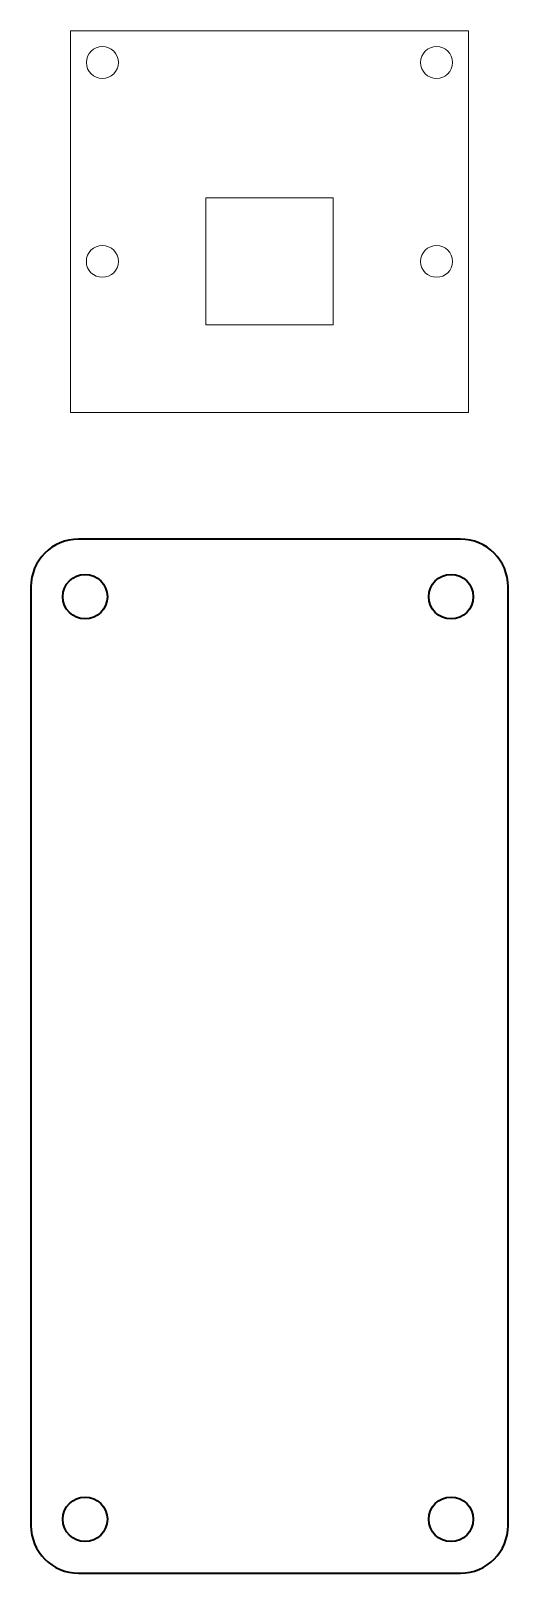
# Model space of a CAD drawing. Header units: millimetres. Extents: x 90 to 120, y -233.6 to -136.6.
import ezdxf

# ---------------------------------------------------------------- set-up
doc = ezdxf.new("R2010")
doc.units = ezdxf.units.MM
doc.header["$MEASUREMENT"] = 0
doc.layers.add('Layer 1', color=7, linetype='Continuous', lineweight=0)

msp = doc.modelspace()

# ---------------------------------------------------------------- linework, layer by layer
at = {"layer": 'Layer 1', "color": 7, "lineweight": 9}
for points in [[(104.995, -160.607), (92.504, -160.607), (92.504, -136.613), (117.504, -136.613), (117.504, -160.607)], [(104.995, -155.103), (101.008, -155.103), (101.008, -147.11), (109, -147.11), (109, -155.103)]]:
    msp.add_lwpolyline(points, close=True, dxfattribs=at)
at = {"layer": 'Layer 1', "color": 7, "lineweight": 0}
msp.add_circle((94.498, -138.607), 1.006, dxfattribs=at)
at = {"layer": 'Layer 1', "color": 7, "lineweight": 35}
for centre in [(93.415, -172.184), (116.413, -172.184), (93.415, -230.181), (116.413, -230.181)]:
    msp.add_circle(centre, 1.4, dxfattribs=at)
at = {"layer": 'Layer 1', "color": 7, "lineweight": 0}
for points in [[(115.51, -137.601), (116.075, -137.601), (116.498, -138.042), (116.498, -138.607), (116.498, -139.171), (116.075, -139.612), (115.51, -139.612), (114.945, -139.612), (114.504, -139.171), (114.504, -138.607), (114.504, -138.042), (114.945, -137.601), (115.51, -137.601)], [(94.498, -150.11), (95.062, -150.11), (95.503, -150.551), (95.503, -151.115), (95.503, -151.68), (95.062, -152.103), (94.498, -152.103), (93.933, -152.103), (93.492, -151.68), (93.492, -151.115), (93.492, -150.551), (93.933, -150.11), (94.498, -150.11)], [(115.51, -150.11), (116.075, -150.11), (116.498, -150.551), (116.498, -151.115), (116.498, -151.68), (116.075, -152.103), (115.51, -152.103), (114.945, -152.103), (114.504, -151.68), (114.504, -151.115), (114.504, -150.551), (114.945, -150.11), (115.51, -150.11)]]:
    msp.add_open_spline(points, degree=3, knots=[0, 0, 0, 0, 1, 1, 1, 2, 2, 2, 3, 3, 3, 4, 4, 4, 4], dxfattribs=at)
at = {"layer": 'Layer 1', "color": 7, "lineweight": 35}
msp.add_open_spline([(117.004, -233.565), (117.004, -233.565), (93.004, -233.565), (93.004, -233.565), (91.354, -233.565), (90.004, -232.215), (90.004, -230.565), (90.004, -230.565), (90.004, -171.565), (90.004, -171.565), (90.004, -169.915), (91.354, -168.565), (93.004, -168.565), (93.004, -168.565), (117.004, -168.565), (117.004, -168.565), (118.654, -168.565), (120.004, -169.915), (120.004, -171.565), (120.004, -171.565), (120.004, -230.565), (120.004, -230.565), (120.004, -232.215), (118.654, -233.565), (117.004, -233.565)], degree=3, knots=[0, 0, 0, 0, 1, 1, 1, 2, 2, 2, 3, 3, 3, 4, 4, 4, 5, 5, 5, 6, 6, 6, 7, 7, 7, 8, 8, 8, 8], dxfattribs=at)

doc.saveas('drawing.dxf')
